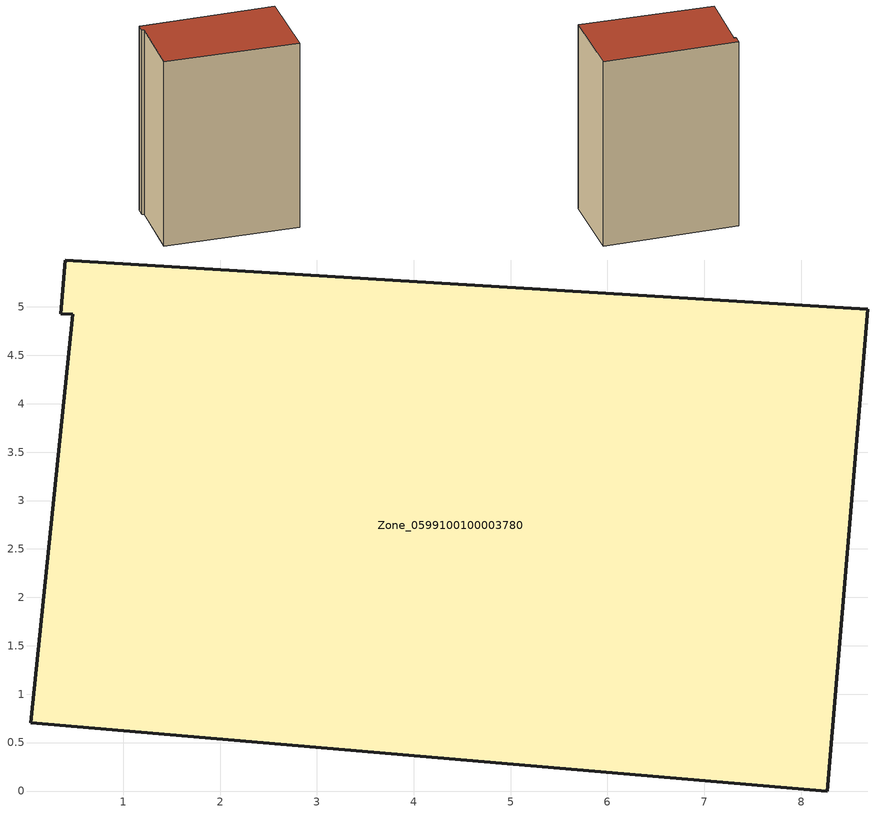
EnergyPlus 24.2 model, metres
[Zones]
Zone_0599100100003780
 floor ground (C_G): 0.04,0.7 0.48,4.92 0.36,4.93 0.4,5.48 8.69,4.97 8.27,0 z0
 wall outside (C_F): 8.27,0 8.69,4.97 0.4,5.48 0.36,4.93 0.48,4.92 0.04,0.7 8.27,0 z0:12.01
 roof outside (C_R): 0.48,4.92 0.04,0.7 8.27,0 8.69,4.97 0.4,5.48 0.36,4.93 z12.01
[BUILDING]
Pand.0599100100003780: North Axis=0; Terrain=City; Loads Convergence Tolerance Value=0.04; Temperature Convergence Tolerance Value=0.4; Solar Distribution=FullExterior; Maximum Number of Warmup Days=25; Minimum Number of Warmup Days=1
[Site:Location]
Rotterdam.The.Hague.AP_ZH_NLD Design_Conditions: Latitude=51.96; Longitude=4.45; Time Zone=1; Elevation=-4.5
[SITE:GROUNDTEMPERATURE:BUILDINGSURFACE]
18, 18, 18, 18, 18, 18, 18, 18, 18, 18, 18, 18
[MATERIAL] Thermal Absorptance=0.9; Solar Absorptance=0.7; Visible Absorptance=0.7
Name | Roughness | Thickness | Conductivity | Density | Specific Heat
G.TI.2015-2018 | MediumSmooth | 0.15 | 0.0428571 | 540 | 1210
F.TI.2015-2018 | Rough | 0.3 | 0.0666667 | 1920 | 840
R.TI.2015-2018 | MediumRough | 0.2 | 0.0333333 | 1500 | 1000
[CONSTRUCTION]
C_G: G.TI.2015-2018
C_F: F.TI.2015-2018
C_R: R.TI.2015-2018
[ZONE]
Zone_0599100100003780: Type=1; Multiplier=1; Ceiling Height=Autocalculate; Volume=Autocalculate; Floor Area=autocalculate; Part of Total Floor Area=Yes
[ZONEINFILTRATION:DESIGNFLOWRATE]
Infil_Zone_0599100100003780: Zone or ZoneList or Space or SpaceList=Zone_0599100100003780; Schedule=AlwaysOn; Design Flow Rate Calculation Method=Flow/Area; Flow Rate per Floor Area=0.0015; Constant Term Coefficient=1; Temperature Term Coefficient=0; Velocity Term Coefficient=0; Velocity Squared Term Coefficient=0
[HVACTEMPLATE:ZONE:IDEALLOADSAIRSYSTEM]
Zone_0599100100003780: Maximum Heating Supply Air Temperature=50; Minimum Cooling Supply Air Temperature=13; Maximum Heating Supply Air Humidity Ratio=0.0156; Minimum Cooling Supply Air Humidity Ratio=0.0077; Heating Limit=NoLimit; Cooling Limit=NoLimit; Dehumidification Control Type=ConstantSensibleHeatRatio; Cooling Sensible Heat Ratio=0.7; Dehumidification Setpoint=60; Humidification Control Type=None; Humidification Setpoint=30; Outdoor Air Method=None; Outdoor Air Flow Rate per Person=0.00944; Outdoor Air Flow Rate per Zone Floor Area=0; Outdoor Air Flow Rate per Zone=0; Demand Controlled Ventilation Type=None; Outdoor Air Economizer Type=NoEconomizer; Heat Recovery Type=None; Sensible Heat Recovery Effectiveness=0.7; Latent Heat Recovery Effectiveness=0.65
[ZONECONTROL:THERMOSTAT]
ThermostatControl_Zone_0599100100003780: Zone or ZoneList=Zone_0599100100003780; Control Type Schedule=DualSetpointControlType; Control 1=Thermostat_Zone_0599100100003780; Temperature Difference Between Cutout And Setpoint=0
[THERMOSTATSETPOINT:DUALSETPOINT]
Thermostat_Zone_0599100100003780: Heating Setpoint Temperature Schedule=HeatingSetpoint_Zone_0599100100003780; Cooling Setpoint Temperature Schedule=CoolingSetpoint_Zone_0599100100003780
[SCHEDULE:COMPACT]
HeatingSetpoint_Zone_0599100100003780: Through: 12/31, For: AllDays, Until: 24:00, 21
CoolingSetpoint_Zone_0599100100003780: Through: 12/31, For: AllDays, Until: 24:00, 24
DualSetpointControlType: Through: 12/31, For: AllDays, Until: 24:00, 4
AlwaysOn: Through: 12/31, For: AllDays, Until: 24:00, 1
